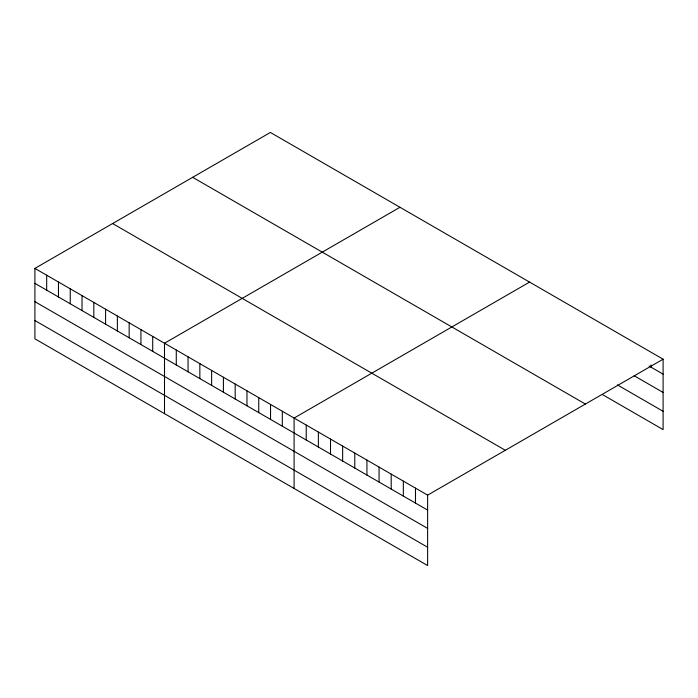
<?xml version="1.0" encoding="UTF-8"?>
<svg xmlns="http://www.w3.org/2000/svg" width="698" height="698" viewBox="0 0 698 698"><rect width="100%" height="100%" fill="white"/><g stroke="black" fill="none" stroke-linecap="round" stroke-linejoin="round"><path stroke-width="1.05" d="M34.9 268.407L427.621 495.144L427.621 565.546L34.9 338.809L34.9 268.407L270.379 132.454L663.1 359.191L663.1 429.593L602.409 394.553M399.98 207.28L164.501 343.233L164.501 413.635M529.573 282.097L294.094 418.05L294.094 488.452M427.621 495.144L663.1 359.191M649.096 366.057L663.1 374.145M634.15 375.733L663.1 392.442M617.346 384.877L663.1 411.296M192.674 177.318L585.395 404.055M112.605 223.543L505.326 450.28M34.9 283.362L427.621 510.098M34.9 301.658L427.621 528.395M34.9 320.513L427.621 547.249M650.964 365.002L650.964 367.139M415.485 488.138L415.485 503.092M403.339 481.123L403.339 496.077M391.203 474.117L391.203 489.071M379.066 467.11L379.066 482.065M366.93 460.104L366.93 475.059M354.785 453.098L354.785 468.053M342.648 446.083L342.648 461.038M330.512 439.077L330.512 454.032M318.375 432.071L318.375 447.025M306.23 425.065L306.23 440.019M282.315 411.253L282.315 426.208M270.536 404.447L270.536 419.402M258.749 397.651L258.749 412.605M246.97 390.845L246.97 405.8M235.191 384.04L235.191 398.994M223.404 377.243L223.404 392.197M211.625 370.437L211.625 385.392M199.846 363.641L199.846 378.595M188.059 356.835L188.059 371.79M176.28 350.03L176.28 364.984M152.714 336.427L152.714 351.382M140.935 329.631L140.935 344.585M129.156 322.825L129.156 337.78M117.369 316.019L117.369 330.974M105.59 309.223L105.59 324.177M93.811 302.417L93.811 317.372M82.024 295.62L82.024 310.575M70.245 288.815L70.245 303.77M58.466 282.009L58.466 296.964M46.679 275.213L46.679 290.167"/></g></svg>
